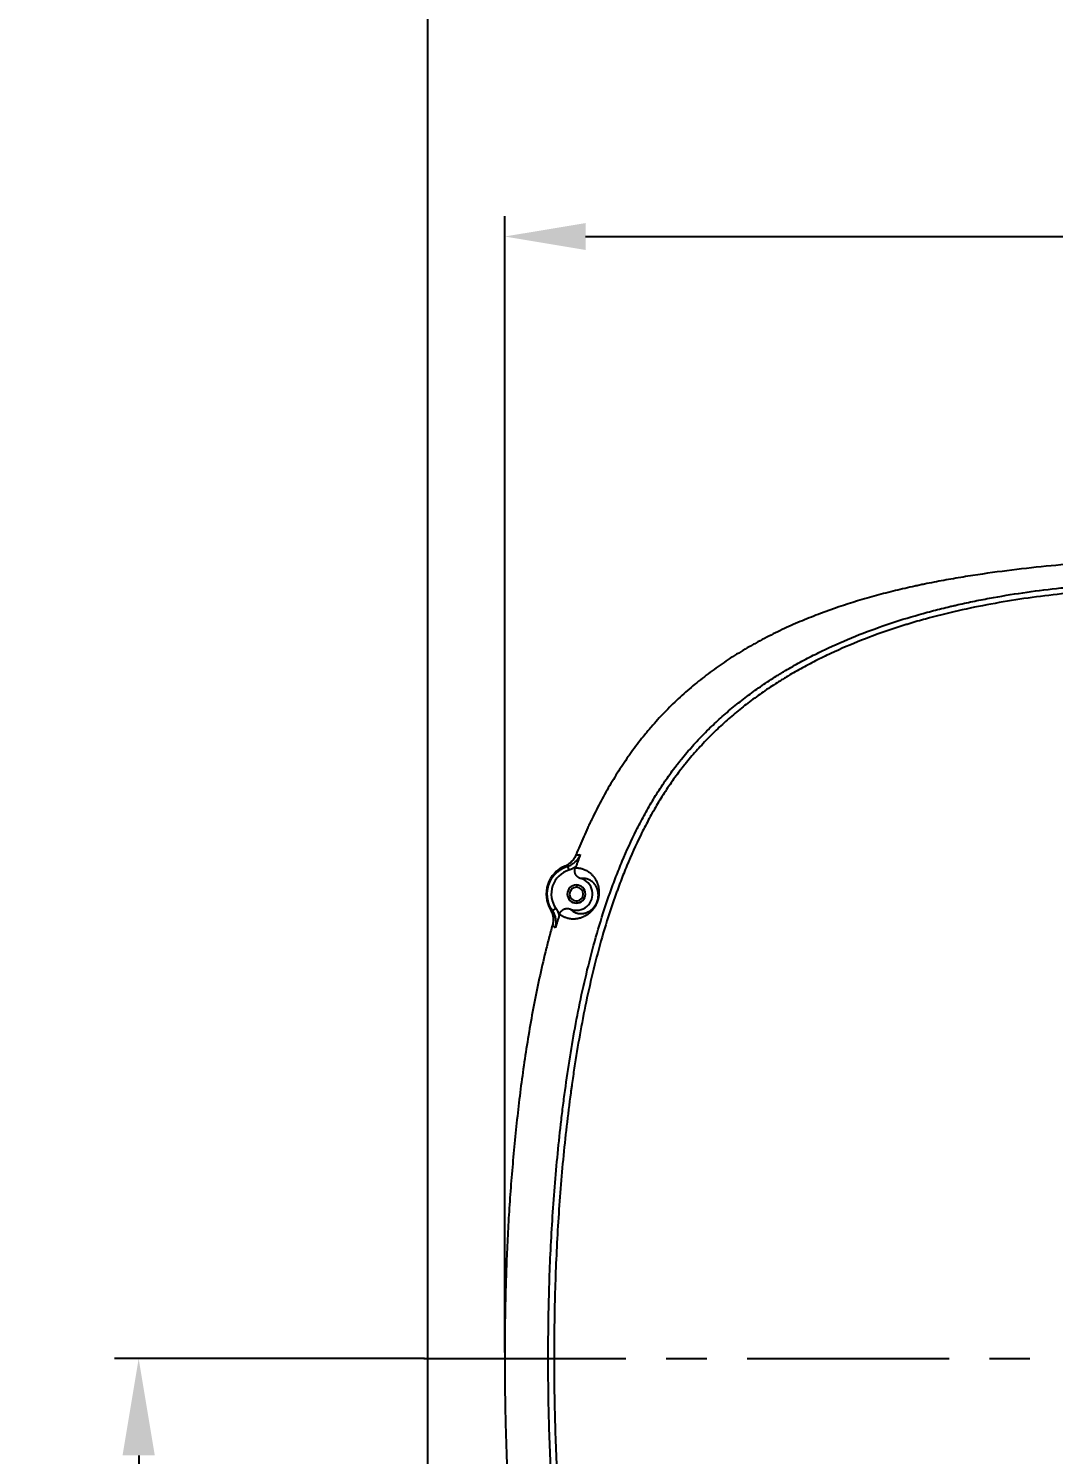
# Model space of a CAD drawing. Extents: x 2759 to 9191, y -64 to 2464.
# Drawn here: x 6457.1 to 6710.8, y 1659.9 to 2013 of the extents above; entities that cross this region are included whole.
import ezdxf

# ---------------------------------------------------------------- set-up
doc = ezdxf.new("R2010")
doc.units = 0
doc.header["$LTSCALE"] = 20
doc.header["$MEASUREMENT"] = 0
doc.linetypes.add('CENTER', pattern=[2, 1.25, -0.25, 0.25, -0.25])
doc.layers.get('0').update_dxf_attribs({"linetype": 'CONTINUOUS'})
doc.layers.get('DEFPOINTS').update_dxf_attribs({"linetype": 'CONTINUOUS'})
doc.layers.add('6', color=6, linetype='CONTINUOUS')
doc.layers.add('CENTER', color=2, linetype='CENTER')
doc.styles.get("Standard").update_dxf_attribs({"font": 'NanumGothic.ttf'})
doc.dimstyles.get("Standard").update_dxf_attribs({"dimtxt": 2.7, "dimasz": 2.5, "dimexe": 1.5, "dimexo": 1.5, "dimgap": 1.5, "dimtad": 1, "dimdec": 0, "dimlfac": 10, "dimzin": 0, "dimdsep": 46, "dimtxsty": 'Standard', "dimcen": 0, "dimclrt": 2, "dimadec": 0, "dimazin": 0, "dimtfac": 1, "dimtdec": 0, "dimtmove": 0, "dimatfit": 3, "dimfxl": 0, "dimtolj": 1, "dimtzin": 0, "dimarcsym": 0})

# ---------------------------------------------------------------- blocks, each defined once
blk = doc.blocks.new('*D25')
at = {"color": 3, "lineweight": -2}
for p, q in [((6555.16, 1683.69), (6478.39, 1683.69)), ((6484.39, 1659.69), (6484.39, 1583.75)), ((6484.39, 1457.69), (6484.39, 1533.62)), ((6542.18, 1433.69), (6478.39, 1433.69))]:
    blk.add_line(p, q, dxfattribs=at)
at = {"color": 3}
for points in [[(6480.39, 1659.69), (6488.39, 1659.69), (6484.39, 1683.69)], [(6480.39, 1457.69), (6488.39, 1457.69), (6484.39, 1433.69)]]:
    blk.add_solid(points, dxfattribs=at)
at = {"layer": 'DEFPOINTS', "color": 0}
for p in [(6556.96, 1683.69), (6484.39, 1433.69), (6543.98, 1433.69)]:
    blk.add_point(p, dxfattribs=at)
at = {"color": 2, "insert": (6484.39, 1558.69), "char_height": 24, "attachment_point": 5}
blk.add_mtext('\\A1;250', dxfattribs=at)
blk = doc.blocks.new('*D28')
at = {"color": 3, "lineweight": -2}
for p, q in [((6574.99, 1685.19), (6574.99, 1966.5)), ((7259.58, 1685.19), (7259.58, 1966.5)), ((6594.99, 1961.5), (7239.58, 1961.5))]:
    blk.add_line(p, q, dxfattribs=at)
at = {"color": 3}
for points in [[(6594.99, 1964.83), (6594.99, 1958.17), (6574.99, 1961.5)], [(7239.58, 1964.83), (7239.58, 1958.17), (7259.58, 1961.5)]]:
    blk.add_solid(points, dxfattribs=at)
at = {"layer": 'DEFPOINTS', "color": 0}
for p in [(7259.58, 1961.5), (6574.99, 1683.69), (7259.58, 1683.69)]:
    blk.add_point(p, dxfattribs=at)
at = {"color": 2, "insert": (6917.29, 1985.11), "char_height": 25, "attachment_point": 5}
blk.add_mtext('\\A1;685', dxfattribs=at)

msp = doc.modelspace()

# ---------------------------------------------------------------- linework, layer by layer
at = {"color": 7, "linetype": 'Continuous'}
for p, q in [((6590.56, 1805.57), (6590.87, 1804.61)), ((6592.74, 1800.94), (6592.74, 1800.39)), ((6586.82, 1794.56), (6587.64, 1795.13)), ((6592.74, 1796.99), (6592.74, 1796.44))]:
    msp.add_line(p, q, dxfattribs=at)
for radius, start, end in [(7.48, 112.3522, 210.5285), (6.22, 107.5692, 214.8421), (2.25, 90, 270), (4, 247.9014, 74.5737), (2.25, 270, 90), (1.7, 90, 270), (1.7, 270, 90)]:
    msp.add_arc((6592.74, 1798.69), radius, start, end, dxfattribs=at)
for points, knots in [([(6719.94, 1880.8), (6716.7, 1880.55), (6713.45, 1880.28), (6706.98, 1879.65), (6703.75, 1879.3), (6697.3, 1878.51), (6694.08, 1878.07), (6689.26, 1877.33), (6687.66, 1877.06), (6684.45, 1876.51), (6682.85, 1876.21), (6680.46, 1875.75), (6679.66, 1875.59), (6678.46, 1875.34), (6678.06, 1875.26), (6677.27, 1875.09), (6675.27, 1874.66), (6673.29, 1874.2), (6670.14, 1873.44), (6668.57, 1873.03), (6665.44, 1872.18), (6663.89, 1871.74), (6659.25, 1870.33), (6656.19, 1869.3), (6651.65, 1867.6), (6650.15, 1867), (6647.17, 1865.76), (6645.68, 1865.11), (6642.74, 1863.74), (6641.28, 1863.03), (6639.11, 1861.91), (6638.39, 1861.53), (6637.31, 1860.94), (6636.96, 1860.74), (6636.42, 1860.44), (6636.24, 1860.34), (6635.88, 1860.14), (6634.29, 1859.23), (6632.72, 1858.28), (6629.98, 1856.53), (6628.64, 1855.62), (6626.01, 1853.74), (6624.72, 1852.77), (6622.19, 1850.77), (6620.96, 1849.74), (6618.54, 1847.6), (6617.36, 1846.5), (6615.64, 1844.8), (6615.07, 1844.22), (6613.95, 1843.05), (6613.4, 1842.46), (6612.3, 1841.25), (6611.76, 1840.64), (6610.97, 1839.71), (6610.7, 1839.4), (6610.18, 1838.77), (6609.92, 1838.45), (6608.62, 1836.86), (6607.62, 1835.56), (6606.41, 1833.9), (6606.17, 1833.57), (6605.7, 1832.9), (6604.99, 1831.89), (6604.31, 1830.87), (6602.96, 1828.82), (6602.09, 1827.44), (6600.42, 1824.63), (6599.62, 1823.2), (6598.08, 1820.32), (6597.33, 1818.86), (6596.44, 1817.02), (6596.26, 1816.65), (6595.91, 1815.91), (6595.39, 1814.79), (6594.88, 1813.67), (6593.89, 1811.42), (6593.26, 1809.91), (6592.65, 1808.38)], [0, 0, 0, 0, 0.0625, 0.0625, 0.125, 0.125, 0.1875, 0.1875, 0.21875, 0.21875, 0.25, 0.25, 0.265625, 0.265625, 0.273437, 0.273437, 0.28125, 0.3125, 0.3125, 0.34375, 0.34375, 0.375, 0.375, 0.4375, 0.4375, 0.46875, 0.46875, 0.5, 0.5, 0.53125, 0.53125, 0.546875, 0.546875, 0.554687, 0.554687, 0.558594, 0.558594, 0.5625, 0.59375, 0.59375, 0.625, 0.625, 0.65625, 0.65625, 0.6875, 0.6875, 0.71875, 0.71875, 0.734375, 0.734375, 0.75, 0.75, 0.765625, 0.765625, 0.773437, 0.773437, 0.78125, 0.78125, 0.8125, 0.8125, 0.820312, 0.820312, 0.828125, 0.84375, 0.84375, 0.875, 0.875, 0.90625, 0.90625, 0.9375, 0.9375, 0.945312, 0.945312, 0.953125, 0.96875, 0.96875, 1, 1, 1, 1]), ([(6719.94, 1492.22), (6717.15, 1492.43), (6714.36, 1492.69), (6708.81, 1493.31), (6706.05, 1493.66), (6700.54, 1494.46), (6697.8, 1494.91), (6692.34, 1495.92), (6689.62, 1496.48), (6684.21, 1497.71), (6681.52, 1498.38), (6676.16, 1499.85), (6673.5, 1500.66), (6669.53, 1501.97), (6668.21, 1502.42), (6665.58, 1503.37), (6664.27, 1503.86), (6662.31, 1504.63), (6661.33, 1505.02), (6660.35, 1505.43), (6659.87, 1505.63), (6659.7, 1505.7), (6659.38, 1505.84), (6657.92, 1506.46), (6656.48, 1507.1), (6653.94, 1508.29), (6651.42, 1509.51), (6647.71, 1511.47), (6645.29, 1512.86), (6642.9, 1514.3), (6641.71, 1515.04), (6639.38, 1516.57), (6638.22, 1517.36), (6635.94, 1518.98), (6634.82, 1519.82), (6633.15, 1521.11), (6632.33, 1521.77), (6631.37, 1522.55), (6630.97, 1522.89), (6630.7, 1523.12), (6630.56, 1523.23), (6629.35, 1524.26), (6628.3, 1525.2), (6626.25, 1527.11), (6625.25, 1528.08), (6623.3, 1530.07), (6622.35, 1531.09), (6620.5, 1533.16), (6619.6, 1534.22), (6617.85, 1536.38), (6617.01, 1537.48), (6615.36, 1539.72), (6614.57, 1540.86), (6613.41, 1542.6), (6613.04, 1543.19), (6612.29, 1544.38), (6611.93, 1544.97), (6611.21, 1546.18), (6610.86, 1546.78), (6610.16, 1548.01), (6609.82, 1548.62), (6609.4, 1549.4), (6609.32, 1549.55), (6609.15, 1549.87), (6609.07, 1550.02), (6608.82, 1550.49), (6608.33, 1551.43), (6607.85, 1552.37), (6606.92, 1554.26), (6606.32, 1555.52), (6605.15, 1558.07), (6604.6, 1559.35), (6602.98, 1563.22), (6601.98, 1565.82), (6600.12, 1571.08), (6599.25, 1573.73), (6597.64, 1579.06), (6596.89, 1581.75), (6595.5, 1587.16), (6594.85, 1589.89), (6594.1, 1593.31), (6593.88, 1594.34), (6593.66, 1595.37), (6593.52, 1596.06), (6593.45, 1596.4), (6593.1, 1598.12), (6592.83, 1599.5), (6592.06, 1603.62), (6591.58, 1606.38), (6590.7, 1611.89), (6590.3, 1614.64), (6589.17, 1622.91), (6588.55, 1628.42), (6587.76, 1636.69), (6587.51, 1639.45), (6587.08, 1644.97), (6586.89, 1647.73), (6586.39, 1656.01), (6585.91, 1667.06), (6585.76, 1678.11), (6585.76, 1689.17), (6585.83, 1694.7), (6586.14, 1705.76), (6586.38, 1711.29), (6586.89, 1719.6), (6587.08, 1722.37), (6587.51, 1727.91), (6587.75, 1730.68), (6588.29, 1736.22), (6588.58, 1738.99), (6589.05, 1743.14), (6589.22, 1744.53), (6589.57, 1747.3), (6589.75, 1748.69), (6590.69, 1755.62), (6591.57, 1761.14), (6593.11, 1769.36), (6593.66, 1772.09), (6594.86, 1777.54), (6595.51, 1780.25), (6596.9, 1785.65), (6597.64, 1788.33), (6599.26, 1793.68), (6600.13, 1796.34), (6601.19, 1799.31), (6601.3, 1799.64), (6601.54, 1800.3), (6601.66, 1800.63), (6602.03, 1801.62), (6602.77, 1803.59), (6603.55, 1805.53), (6605.17, 1809.4), (6606.33, 1811.93), (6607.87, 1815.05), (6608.19, 1815.67), (6608.83, 1816.9), (6609.15, 1817.52), (6610.15, 1819.35), (6610.83, 1820.56), (6611.9, 1822.36), (6612.26, 1822.95), (6613, 1824.13), (6613.38, 1824.72), (6614.54, 1826.47), (6615.34, 1827.62), (6616.58, 1829.32), (6617.01, 1829.88), (6617.54, 1830.58), (6617.65, 1830.72), (6617.87, 1831), (6618.2, 1831.41), (6619.4, 1832.93), (6620.54, 1834.26), (6622.4, 1836.34), (6623.35, 1837.36), (6625.3, 1839.34), (6626.29, 1840.31), (6628.32, 1842.2), (6629.36, 1843.12), (6631.47, 1844.92), (6632.55, 1845.79), (6634.74, 1847.5), (6635.85, 1848.33), (6638.12, 1849.95), (6639.27, 1850.74), (6641.03, 1851.89), (6641.91, 1852.46), (6642.96, 1853.1), (6643.41, 1853.38), (6643.71, 1853.56), (6643.86, 1853.65), (6645.21, 1854.47), (6646.43, 1855.17), (6648.88, 1856.52), (6651.35, 1857.83), (6653.85, 1859.05), (6657.63, 1860.81), (6660.18, 1861.91), (6665.35, 1863.94), (6667.96, 1864.89), (6673.23, 1866.64), (6675.89, 1867.44), (6679.93, 1868.56), (6681.28, 1868.92), (6683.31, 1869.43), (6683.99, 1869.6), (6685.01, 1869.84), (6685.35, 1869.92), (6686.04, 1870.08), (6687.74, 1870.48), (6689.45, 1870.85), (6691.51, 1871.27), (6692.2, 1871.41), (6693.58, 1871.68), (6694.26, 1871.81), (6697.71, 1872.45), (6700.47, 1872.9), (6706.01, 1873.71), (6708.79, 1874.07), (6712.96, 1874.53), (6714.35, 1874.67), (6717.15, 1874.93), (6718.54, 1875.05), (6719.94, 1875.16)], [0, 0, 0, 0, 0.015625, 0.015625, 0.03125, 0.03125, 0.046875, 0.046875, 0.0625, 0.0625, 0.078125, 0.078125, 0.09375, 0.09375, 0.101562, 0.101562, 0.109375, 0.109375, 0.113281, 0.115234, 0.115234, 0.116211, 0.116211, 0.117187, 0.125, 0.125, 0.132812, 0.140625, 0.148437, 0.148437, 0.15625, 0.15625, 0.164062, 0.164062, 0.171875, 0.171875, 0.175781, 0.177734, 0.178711, 0.178711, 0.179687, 0.179687, 0.1875, 0.1875, 0.195312, 0.195312, 0.203125, 0.203125, 0.210937, 0.210937, 0.21875, 0.21875, 0.226562, 0.226562, 0.230469, 0.230469, 0.234375, 0.234375, 0.238281, 0.238281, 0.242187, 0.242187, 0.243164, 0.243164, 0.244141, 0.244141, 0.246094, 0.25, 0.25, 0.257812, 0.257812, 0.265625, 0.265625, 0.28125, 0.28125, 0.296875, 0.296875, 0.3125, 0.3125, 0.328125, 0.328125, 0.332031, 0.333984, 0.333984, 0.335937, 0.335937, 0.34375, 0.34375, 0.359375, 0.359375, 0.375, 0.375, 0.40625, 0.40625, 0.421875, 0.421875, 0.4375, 0.4375, 0.46875, 0.5, 0.5, 0.53125, 0.53125, 0.5625, 0.5625, 0.578125, 0.578125, 0.59375, 0.59375, 0.609375, 0.609375, 0.617187, 0.617187, 0.625, 0.625, 0.65625, 0.65625, 0.671875, 0.671875, 0.6875, 0.6875, 0.703125, 0.703125, 0.71875, 0.71875, 0.720703, 0.720703, 0.722656, 0.722656, 0.726562, 0.734375, 0.734375, 0.75, 0.75, 0.753906, 0.753906, 0.757812, 0.757812, 0.765625, 0.765625, 0.769531, 0.769531, 0.773437, 0.773437, 0.78125, 0.78125, 0.785156, 0.785156, 0.786133, 0.786133, 0.787109, 0.789062, 0.796875, 0.796875, 0.804687, 0.804687, 0.8125, 0.8125, 0.820312, 0.820312, 0.828125, 0.828125, 0.835937, 0.835937, 0.84375, 0.84375, 0.847656, 0.849609, 0.850586, 0.850586, 0.851562, 0.851562, 0.859375, 0.859375, 0.867187, 0.875, 0.875, 0.890625, 0.890625, 0.90625, 0.90625, 0.921875, 0.921875, 0.929687, 0.929687, 0.933594, 0.933594, 0.935547, 0.935547, 0.9375, 0.945312, 0.945312, 0.949219, 0.949219, 0.953125, 0.953125, 0.96875, 0.96875, 0.984375, 0.984375, 0.992187, 0.992187, 1, 1, 1, 1]), ([(6720.05, 1873.66), (6717.28, 1873.45), (6714.52, 1873.19), (6709, 1872.58), (6706.26, 1872.23), (6700.78, 1871.44), (6698.05, 1870.99), (6692.61, 1869.98), (6689.9, 1869.43), (6684.5, 1868.2), (6681.81, 1867.53), (6677.79, 1866.42), (6676.45, 1866.03), (6674.79, 1865.53), (6674.45, 1865.42), (6673.79, 1865.22), (6672.79, 1864.91), (6671.8, 1864.59), (6668.5, 1863.49), (6665.89, 1862.55), (6660.74, 1860.52), (6658.19, 1859.43), (6654.43, 1857.67), (6651.94, 1856.46), (6649.49, 1855.16), (6647.06, 1853.81), (6645.85, 1853.12), (6644.51, 1852.31), (6644.36, 1852.21), (6644.06, 1852.03), (6643.61, 1851.76), (6642.58, 1851.12), (6641.7, 1850.55), (6639.96, 1849.41), (6638.82, 1848.63), (6636.58, 1847.02), (6635.47, 1846.19), (6633.3, 1844.5), (6632.24, 1843.63), (6630.15, 1841.84), (6629.12, 1840.93), (6627.11, 1839.05), (6626.13, 1838.08), (6624.21, 1836.11), (6623.27, 1835.1), (6621.43, 1833.02), (6620.53, 1831.96), (6619.44, 1830.6), (6619.22, 1830.33), (6618.9, 1829.92), (6618.79, 1829.78), (6618.58, 1829.5), (6618.04, 1828.81), (6617.52, 1828.11), (6616.29, 1826.42), (6615.51, 1825.27), (6613.99, 1822.95), (6613.26, 1821.78), (6611.86, 1819.4), (6611.19, 1818.2), (6609.89, 1815.77), (6609.26, 1814.54), (6607.43, 1810.83), (6606.3, 1808.31), (6604.7, 1804.47), (6603.94, 1802.54), (6603.21, 1800.58), (6602.91, 1799.77), (6602.85, 1799.6), (6602.73, 1799.27), (6602.55, 1798.78), (6602.38, 1798.29), (6601.34, 1795.34), (6600.49, 1792.7), (6598.9, 1787.4), (6598.16, 1784.73), (6596.8, 1779.38), (6596.16, 1776.69), (6594.99, 1771.29), (6594.44, 1768.58), (6593.43, 1763.14), (6592.73, 1759.05), (6592, 1754.26), (6591.65, 1751.85), (6591.51, 1750.82), (6591.41, 1750.14), (6591.37, 1749.79), (6590.95, 1746.7), (6590.27, 1741.2), (6589.7, 1735.71), (6589.17, 1730.22), (6588.94, 1727.47), (6588.51, 1721.98), (6588.32, 1719.23), (6587.82, 1711), (6587.59, 1705.51), (6587.28, 1694.54), (6587.21, 1689.06), (6587.21, 1678.1), (6587.29, 1672.62), (6587.6, 1661.66), (6587.83, 1656.19), (6588.33, 1647.98), (6588.52, 1645.24), (6588.95, 1639.77), (6589.19, 1637.03), (6589.97, 1628.83), (6590.59, 1623.36), (6591.69, 1615.17), (6592.09, 1612.44), (6592.96, 1606.97), (6593.43, 1604.25), (6594.19, 1600.15), (6594.46, 1598.79), (6594.8, 1597.08), (6594.87, 1596.74), (6595.01, 1596.06), (6595.22, 1595.04), (6596.02, 1591.3), (6596.82, 1587.92), (6598.19, 1582.55), (6598.93, 1579.88), (6600.51, 1574.59), (6601.37, 1571.96), (6603.2, 1566.75), (6604.18, 1564.16), (6605.78, 1560.33), (6606.88, 1557.78), (6608.06, 1555.27), (6608.99, 1553.39), (6609.46, 1552.46), (6610.02, 1551.37), (6610.27, 1550.91), (6610.43, 1550.6), (6610.51, 1550.44), (6611.26, 1549.06), (6611.94, 1547.84), (6613, 1546.04), (6613.36, 1545.45), (6614.1, 1544.27), (6614.47, 1543.69), (6615.61, 1541.95), (6616.39, 1540.82), (6618.01, 1538.59), (6618.85, 1537.5), (6620.58, 1535.36), (6621.47, 1534.31), (6623.3, 1532.25), (6624.24, 1531.24), (6626.17, 1529.26), (6627.16, 1528.29), (6629.19, 1526.39), (6630.23, 1525.47), (6631.43, 1524.44), (6631.56, 1524.33), (6631.83, 1524.11), (6631.96, 1523.99), (6632.37, 1523.66), (6633.18, 1522.99), (6633.99, 1522.34), (6635.64, 1521.05), (6636.76, 1520.22), (6639.02, 1518.61), (6640.17, 1517.83), (6642.48, 1516.31), (6643.66, 1515.58), (6646.03, 1514.16), (6648.43, 1512.78), (6652.1, 1510.83), (6654.6, 1509.62), (6657.13, 1508.45), (6658.4, 1507.88), (6659.84, 1507.26), (6660, 1507.19), (6660.32, 1507.06), (6660.49, 1506.99), (6660.97, 1506.79), (6661.94, 1506.39), (6662.91, 1506), (6664.85, 1505.24), (6666.15, 1504.75), (6668.76, 1503.81), (6670.07, 1503.36), (6674.01, 1502.06), (6676.65, 1501.27), (6681.96, 1499.81), (6684.63, 1499.14), (6689.99, 1497.93), (6692.69, 1497.38), (6698.1, 1496.38), (6700.82, 1495.93), (6706.28, 1495.14), (6709.02, 1494.79), (6714.52, 1494.18), (6717.28, 1493.93), (6720.05, 1493.71)], [0, 0, 0, 0, 0.015625, 0.015625, 0.03125, 0.03125, 0.046875, 0.046875, 0.0625, 0.0625, 0.078125, 0.078125, 0.085938, 0.085938, 0.087891, 0.087891, 0.089844, 0.09375, 0.09375, 0.109375, 0.109375, 0.125, 0.125, 0.132812, 0.140625, 0.140625, 0.148437, 0.148437, 0.149414, 0.149414, 0.150391, 0.152344, 0.15625, 0.15625, 0.164062, 0.164062, 0.171875, 0.171875, 0.179687, 0.179687, 0.1875, 0.1875, 0.195312, 0.195312, 0.203125, 0.203125, 0.210938, 0.210938, 0.212891, 0.212891, 0.213867, 0.213867, 0.214844, 0.21875, 0.21875, 0.226563, 0.226563, 0.234375, 0.234375, 0.242188, 0.242188, 0.25, 0.25, 0.265625, 0.265625, 0.273438, 0.277344, 0.277344, 0.27832, 0.27832, 0.279297, 0.28125, 0.28125, 0.296875, 0.296875, 0.3125, 0.3125, 0.328125, 0.328125, 0.34375, 0.34375, 0.359375, 0.367188, 0.371094, 0.373047, 0.373047, 0.375, 0.375, 0.390625, 0.40625, 0.40625, 0.421875, 0.421875, 0.4375, 0.4375, 0.46875, 0.46875, 0.5, 0.5, 0.53125, 0.53125, 0.5625, 0.5625, 0.578125, 0.578125, 0.59375, 0.59375, 0.625, 0.625, 0.640625, 0.640625, 0.65625, 0.65625, 0.664063, 0.664063, 0.666016, 0.666016, 0.667969, 0.671875, 0.6875, 0.6875, 0.703125, 0.703125, 0.71875, 0.71875, 0.734375, 0.734375, 0.742188, 0.75, 0.75, 0.753906, 0.755859, 0.756836, 0.756836, 0.757813, 0.757813, 0.765625, 0.765625, 0.769531, 0.769531, 0.773438, 0.773438, 0.78125, 0.78125, 0.789063, 0.789063, 0.796875, 0.796875, 0.804688, 0.804688, 0.8125, 0.8125, 0.820313, 0.820313, 0.821289, 0.821289, 0.822266, 0.822266, 0.824219, 0.828125, 0.828125, 0.835938, 0.835938, 0.84375, 0.84375, 0.851563, 0.851563, 0.859375, 0.867188, 0.875, 0.875, 0.882813, 0.882813, 0.883789, 0.883789, 0.884766, 0.884766, 0.886719, 0.890625, 0.890625, 0.898438, 0.898438, 0.90625, 0.90625, 0.921875, 0.921875, 0.9375, 0.9375, 0.953125, 0.953125, 0.96875, 0.96875, 0.984375, 0.984375, 1, 1, 1, 1]), ([(6592.65, 1808.38), (6592.59, 1808.23), (6592.52, 1808.07), (6592.36, 1807.78), (6592.2, 1807.49), (6592, 1807.22), (6591.87, 1807.06), (6591.84, 1807.03), (6591.78, 1806.96), (6591.76, 1806.93), (6591.67, 1806.84), (6591.61, 1806.78), (6591.44, 1806.6), (6591.19, 1806.37), (6590.92, 1806.17), (6590.72, 1806.03), (6590.65, 1805.99), (6590.5, 1805.9), (6590.43, 1805.86), (6590.21, 1805.74), (6590.05, 1805.67), (6589.9, 1805.61)], [0, 0, 0, 0, 0.125, 0.125, 0.25, 0.375, 0.375, 0.40625, 0.40625, 0.4375, 0.4375, 0.5, 0.5, 0.625, 0.75, 0.75, 0.8125, 0.8125, 0.875, 0.875, 1, 1, 1, 1]), ([(6590.56, 1805.57), (6590.74, 1805.62), (6590.91, 1805.69), (6591.24, 1805.83), (6591.41, 1805.92), (6591.72, 1806.1), (6591.88, 1806.2), (6592.06, 1806.34), (6592.1, 1806.36), (6592.17, 1806.42), (6592.28, 1806.51), (6592.38, 1806.6), (6592.58, 1806.78), (6592.71, 1806.91), (6592.95, 1807.19), (6593.06, 1807.33), (6593.19, 1807.52), (6593.22, 1807.56), (6593.27, 1807.63), (6593.34, 1807.75), (6593.41, 1807.87), (6593.55, 1808.11), (6593.62, 1808.28), (6593.69, 1808.45)], [0, 0, 0, 0, 0.125, 0.125, 0.25, 0.25, 0.375, 0.375, 0.40625, 0.40625, 0.4375, 0.5, 0.5, 0.625, 0.625, 0.75, 0.75, 0.78125, 0.78125, 0.8125, 0.875, 0.875, 1, 1, 1, 1]), ([(6593.69, 1808.45), (6593.69, 1808.44), (6593.68, 1808.42), (6593.67, 1808.39), (6593.65, 1808.35), (6593.62, 1808.24), (6593.58, 1808.15), (6593.52, 1807.97), (6593.47, 1807.85), (6593.34, 1807.49), (6593.25, 1807.25), (6593.13, 1806.94), (6593.11, 1806.88), (6593.06, 1806.75), (6593.04, 1806.69), (6592.97, 1806.5), (6592.92, 1806.38), (6592.83, 1806.12), (6592.78, 1806), (6592.68, 1805.74), (6592.63, 1805.61), (6592.58, 1805.48)], [0, 0, 0, 0, 0.015625, 0.015625, 0.03125, 0.0625, 0.125, 0.125, 0.25, 0.25, 0.5, 0.5, 0.5625, 0.5625, 0.625, 0.625, 0.75, 0.75, 0.875, 0.875, 1, 1, 1, 1]), ([(6592.65, 1808.38), (6592.74, 1808.4), (6592.84, 1808.4), (6593.01, 1808.42), (6593.1, 1808.43), (6593.36, 1808.44), (6593.53, 1808.45), (6593.69, 1808.45)], [0, 0, 0, 0, 0.25, 0.25, 0.5, 0.5, 1, 1, 1, 1]), ([(6586.82, 1794.56), (6586.66, 1794.8), (6586.51, 1795.04), (6586.25, 1795.53), (6586.13, 1795.79), (6585.97, 1796.18), (6585.93, 1796.31), (6585.86, 1796.51), (6585.84, 1796.58), (6585.8, 1796.71), (6585.78, 1796.78), (6585.69, 1797.12), (6585.64, 1797.4), (6585.56, 1797.96), (6585.53, 1798.23), (6585.52, 1798.66), (6585.52, 1798.8), (6585.53, 1799.01), (6585.54, 1799.08), (6585.54, 1799.22), (6585.55, 1799.29), (6585.58, 1799.64), (6585.63, 1799.92), (6585.74, 1800.47), (6585.82, 1800.74), (6585.95, 1801.14), (6586, 1801.27), (6586.08, 1801.47), (6586.11, 1801.53), (6586.17, 1801.66), (6586.2, 1801.73), (6586.35, 1802.05), (6586.62, 1802.54), (6586.94, 1802.99), (6587.21, 1803.32), (6587.3, 1803.43), (6587.42, 1803.56), (6587.44, 1803.59), (6587.49, 1803.64), (6587.57, 1803.72), (6587.64, 1803.79), (6587.89, 1804.04), (6588.31, 1804.41), (6588.78, 1804.72), (6589.08, 1804.91), (6589.14, 1804.94), (6589.26, 1805.01), (6589.33, 1805.04), (6589.51, 1805.14), (6589.64, 1805.2), (6590.03, 1805.38), (6590.29, 1805.48), (6590.56, 1805.57)], [0, 0, 0, 0, 0.0625, 0.0625, 0.125, 0.125, 0.15625, 0.15625, 0.171875, 0.171875, 0.1875, 0.1875, 0.25, 0.25, 0.3125, 0.3125, 0.34375, 0.34375, 0.359375, 0.359375, 0.375, 0.375, 0.4375, 0.4375, 0.5, 0.5, 0.53125, 0.53125, 0.546875, 0.546875, 0.5625, 0.5625, 0.625, 0.6875, 0.6875, 0.71875, 0.71875, 0.726563, 0.726563, 0.734375, 0.75, 0.75, 0.8125, 0.875, 0.875, 0.890625, 0.890625, 0.90625, 0.90625, 0.9375, 0.9375, 1, 1, 1, 1]), ([(6592.47, 1805.18), (6592.58, 1805.18), (6592.7, 1805.18), (6592.94, 1805.17), (6593.06, 1805.16), (6593.29, 1805.14), (6593.41, 1805.12), (6593.65, 1805.08), (6593.78, 1805.06), (6594.02, 1805), (6594.15, 1804.97), (6594.4, 1804.89), (6594.53, 1804.84), (6594.79, 1804.74), (6594.92, 1804.68), (6595.18, 1804.55), (6595.32, 1804.48), (6595.52, 1804.35), (6595.59, 1804.31), (6595.73, 1804.21), (6595.8, 1804.17), (6596.01, 1804.01), (6596.15, 1803.9), (6596.37, 1803.7), (6596.44, 1803.63), (6596.59, 1803.49), (6596.66, 1803.41), (6596.8, 1803.25), (6596.88, 1803.17), (6597.02, 1802.98), (6597.1, 1802.89), (6597.24, 1802.68), (6597.31, 1802.57), (6597.46, 1802.34), (6597.53, 1802.21), (6597.67, 1801.94), (6597.74, 1801.79), (6597.84, 1801.55), (6597.87, 1801.47), (6597.94, 1801.3), (6597.97, 1801.21), (6598.03, 1801.02), (6598.06, 1800.92), (6598.11, 1800.71), (6598.14, 1800.6), (6598.18, 1800.42), (6598.19, 1800.36), (6598.21, 1800.24), (6598.22, 1800.17), (6598.25, 1800.04), (6598.26, 1799.97), (6598.27, 1799.83), (6598.28, 1799.75), (6598.29, 1799.64), (6598.29, 1799.6), (6598.3, 1799.52), (6598.3, 1799.48), (6598.31, 1799.35), (6598.31, 1799.26), (6598.31, 1799.07), (6598.31, 1798.98), (6598.31, 1798.82), (6598.3, 1798.76), (6598.3, 1798.65), (6598.29, 1798.59), (6598.28, 1798.47), (6598.28, 1798.41), (6598.26, 1798.27), (6598.25, 1798.2), (6598.23, 1798.06), (6598.22, 1797.98), (6598.2, 1797.88), (6598.2, 1797.86), (6598.19, 1797.82), (6598.19, 1797.8), (6598.17, 1797.73), (6598.17, 1797.69), (6598.15, 1797.6), (6598.13, 1797.55), (6598.11, 1797.46), (6598.1, 1797.41), (6598.08, 1797.35), (6598.08, 1797.33), (6598.07, 1797.31), (6598.06, 1797.27), (6598.05, 1797.23), (6598.03, 1797.15), (6598.01, 1797.1), (6597.99, 1797.02), (6597.98, 1796.99), (6597.96, 1796.93), (6597.93, 1796.85), (6597.9, 1796.77), (6597.87, 1796.69), (6597.86, 1796.66), (6597.84, 1796.62), (6597.83, 1796.59), (6597.83, 1796.58), (6597.8, 1796.51), (6597.78, 1796.47), (6597.74, 1796.37), (6597.72, 1796.33), (6597.69, 1796.26), (6597.68, 1796.24), (6597.66, 1796.19), (6597.65, 1796.17), (6597.62, 1796.11), (6597.6, 1796.07), (6597.56, 1795.99), (6597.54, 1795.96), (6597.48, 1795.85), (6597.45, 1795.78), (6597.39, 1795.69), (6597.37, 1795.66), (6597.34, 1795.6), (6597.32, 1795.57), (6597.27, 1795.48), (6597.23, 1795.43), (6597.17, 1795.33), (6597.13, 1795.28), (6597.07, 1795.19), (6597.04, 1795.15), (6596.98, 1795.06), (6596.95, 1795.02), (6596.86, 1794.9), (6596.8, 1794.83), (6596.71, 1794.73), (6596.68, 1794.69), (6596.63, 1794.63), (6596.6, 1794.6), (6596.52, 1794.51), (6596.46, 1794.45), (6596.36, 1794.35), (6596.31, 1794.29), (6596.16, 1794.15), (6596.06, 1794.06), (6595.87, 1793.9), (6595.78, 1793.83), (6595.61, 1793.7), (6595.52, 1793.63), (6595.35, 1793.52), (6595.27, 1793.46), (6595.11, 1793.37), (6595.03, 1793.32), (6594.88, 1793.23), (6594.8, 1793.19), (6594.66, 1793.12), (6594.59, 1793.08), (6594.44, 1793.02), (6594.37, 1792.99), (6594.17, 1792.9), (6594.04, 1792.85), (6593.79, 1792.77), (6593.66, 1792.73), (6593.43, 1792.66), (6593.31, 1792.64), (6593.09, 1792.59), (6592.98, 1792.57), (6592.77, 1792.54), (6592.67, 1792.53), (6592.47, 1792.51), (6592.38, 1792.5), (6592.1, 1792.49), (6591.92, 1792.49), (6591.58, 1792.51), (6591.42, 1792.52), (6591.11, 1792.56), (6590.97, 1792.59), (6590.69, 1792.65), (6590.55, 1792.69), (6590.3, 1792.76), (6590.18, 1792.81), (6589.94, 1792.9), (6589.83, 1792.94), (6589.61, 1793.05), (6589.51, 1793.1), (6589.3, 1793.21), (6589.11, 1793.32), (6588.83, 1793.51), (6588.66, 1793.64), (6588.57, 1793.71)], [0, 0, 0, 0, 0.03125, 0.03125, 0.0625, 0.0625, 0.09375, 0.09375, 0.125, 0.125, 0.15625, 0.15625, 0.1875, 0.1875, 0.21875, 0.21875, 0.25, 0.25, 0.265625, 0.265625, 0.28125, 0.28125, 0.3125, 0.3125, 0.328125, 0.328125, 0.34375, 0.34375, 0.359375, 0.359375, 0.375, 0.375, 0.390625, 0.390625, 0.40625, 0.40625, 0.421875, 0.421875, 0.429688, 0.429688, 0.4375, 0.4375, 0.445313, 0.445313, 0.453125, 0.453125, 0.457031, 0.457031, 0.460938, 0.460938, 0.464844, 0.464844, 0.46875, 0.46875, 0.470703, 0.470703, 0.472656, 0.472656, 0.476563, 0.476563, 0.480469, 0.480469, 0.482422, 0.482422, 0.484375, 0.484375, 0.486328, 0.486328, 0.488281, 0.488281, 0.490234, 0.490234, 0.490723, 0.490723, 0.491211, 0.491211, 0.492188, 0.492188, 0.493164, 0.493164, 0.494141, 0.494141, 0.494385, 0.494385, 0.494629, 0.495117, 0.495117, 0.496094, 0.496094, 0.496582, 0.496582, 0.49707, 0.498047, 0.498047, 0.498535, 0.498779, 0.498779, 0.499023, 0.499023, 0.5, 0.5, 0.500977, 0.500977, 0.501465, 0.501465, 0.501953, 0.501953, 0.50293, 0.50293, 0.503906, 0.503906, 0.505859, 0.505859, 0.506836, 0.506836, 0.507813, 0.507813, 0.509766, 0.509766, 0.511719, 0.511719, 0.513672, 0.513672, 0.515625, 0.515625, 0.519531, 0.519531, 0.521484, 0.521484, 0.523438, 0.523438, 0.527344, 0.527344, 0.53125, 0.53125, 0.539063, 0.539063, 0.546875, 0.546875, 0.554688, 0.554688, 0.5625, 0.5625, 0.570313, 0.570313, 0.578125, 0.578125, 0.585938, 0.585938, 0.59375, 0.59375, 0.609375, 0.609375, 0.625, 0.625, 0.640625, 0.640625, 0.65625, 0.65625, 0.671875, 0.671875, 0.6875, 0.6875, 0.71875, 0.71875, 0.75, 0.75, 0.78125, 0.78125, 0.8125, 0.8125, 0.84375, 0.84375, 0.875, 0.875, 0.90625, 0.90625, 0.9375, 0.96875, 1, 1, 1, 1]), ([(6590.56, 1805.57), (6590.46, 1805.58), (6590.35, 1805.59), (6590.19, 1805.6), (6590.13, 1805.6), (6590.02, 1805.61), (6589.96, 1805.61), (6589.9, 1805.61)], [0, 0, 0, 0, 0.5, 0.5, 0.75, 0.75, 1, 1, 1, 1]), ([(6593.81, 1802.54), (6593.74, 1802.56), (6593.61, 1802.6), (6593.42, 1802.69), (6593.3, 1802.76), (6593.21, 1802.82), (6593.18, 1802.84), (6593.13, 1802.88), (6593.1, 1802.9), (6593.02, 1802.97), (6592.92, 1803.06), (6592.82, 1803.16), (6592.76, 1803.24), (6592.74, 1803.27), (6592.7, 1803.33), (6592.68, 1803.36), (6592.62, 1803.44), (6592.55, 1803.56), (6592.49, 1803.69), (6592.46, 1803.79), (6592.44, 1803.82), (6592.42, 1803.89), (6592.41, 1803.92), (6592.39, 1804.02), (6592.36, 1804.16), (6592.34, 1804.29), (6592.34, 1804.43), (6592.34, 1804.5), (6592.34, 1804.64), (6592.36, 1804.78), (6592.4, 1804.98), (6592.44, 1805.12), (6592.47, 1805.18)], [0, 0, 0, 0, 0.0625, 0.125, 0.1875, 0.1875, 0.21875, 0.21875, 0.25, 0.25, 0.3125, 0.375, 0.375, 0.40625, 0.40625, 0.4375, 0.4375, 0.5, 0.5625, 0.5625, 0.59375, 0.59375, 0.625, 0.625, 0.6875, 0.75, 0.75, 0.8125, 0.8125, 0.875, 0.9375, 1, 1, 1, 1]), ([(6591.24, 1794.98), (6591.34, 1794.87), (6591.46, 1794.77), (6591.64, 1794.62), (6591.7, 1794.57), (6591.83, 1794.47), (6591.9, 1794.43), (6592.05, 1794.34), (6592.12, 1794.3), (6592.28, 1794.21), (6592.36, 1794.18), (6592.54, 1794.1), (6592.63, 1794.07), (6592.82, 1794.01), (6592.92, 1793.98), (6593.14, 1793.93), (6593.25, 1793.91), (6593.49, 1793.88), (6593.61, 1793.87), (6593.88, 1793.86), (6594.02, 1793.86), (6594.25, 1793.88), (6594.32, 1793.89), (6594.48, 1793.91), (6594.57, 1793.93), (6594.74, 1793.96), (6594.83, 1793.98), (6595.01, 1794.03), (6595.1, 1794.06), (6595.25, 1794.12), (6595.3, 1794.14), (6595.38, 1794.17), (6595.41, 1794.18), (6595.46, 1794.2), (6595.49, 1794.21), (6595.57, 1794.25), (6595.62, 1794.28), (6595.73, 1794.33), (6595.79, 1794.36), (6595.91, 1794.43), (6595.97, 1794.46), (6596.09, 1794.54), (6596.15, 1794.58), (6596.28, 1794.68), (6596.35, 1794.72), (6596.49, 1794.83), (6596.56, 1794.89), (6596.67, 1794.99), (6596.71, 1795.03), (6596.79, 1795.1), (6596.83, 1795.14), (6596.91, 1795.23), (6596.95, 1795.27), (6597.01, 1795.34), (6597.04, 1795.37), (6597.08, 1795.42), (6597.1, 1795.45), (6597.17, 1795.53), (6597.22, 1795.59), (6597.29, 1795.69), (6597.32, 1795.73), (6597.37, 1795.8), (6597.39, 1795.84), (6597.45, 1795.92), (6597.47, 1795.97), (6597.52, 1796.04), (6597.53, 1796.06), (6597.56, 1796.12), (6597.58, 1796.14), (6597.61, 1796.2), (6597.63, 1796.23), (6597.66, 1796.29), (6597.67, 1796.32), (6597.7, 1796.37), (6597.7, 1796.38), (6597.71, 1796.4), (6597.71, 1796.4), (6597.73, 1796.43), (6597.74, 1796.45), (6597.76, 1796.51), (6597.78, 1796.55), (6597.81, 1796.62), (6597.82, 1796.64), (6597.84, 1796.68), (6597.84, 1796.69), (6597.85, 1796.72), (6597.86, 1796.75), (6597.88, 1796.79), (6597.89, 1796.83), (6597.9, 1796.84), (6597.91, 1796.87), (6597.91, 1796.88), (6597.92, 1796.91), (6597.93, 1796.93), (6597.94, 1796.95), (6597.94, 1796.97), (6597.95, 1797.01), (6597.97, 1797.06), (6597.98, 1797.11), (6598, 1797.15), (6598, 1797.16), (6598.01, 1797.19), (6598.01, 1797.2), (6598.02, 1797.22), (6598.02, 1797.23), (6598.03, 1797.26), (6598.03, 1797.29), (6598.04, 1797.32), (6598.06, 1797.39), (6598.07, 1797.43), (6598.08, 1797.5), (6598.09, 1797.54), (6598.1, 1797.59), (6598.1, 1797.61), (6598.11, 1797.64), (6598.11, 1797.66), (6598.12, 1797.71), (6598.12, 1797.74), (6598.13, 1797.8), (6598.14, 1797.83), (6598.15, 1797.91), (6598.15, 1797.96), (6598.16, 1798.04), (6598.16, 1798.06), (6598.16, 1798.11), (6598.16, 1798.13), (6598.17, 1798.2), (6598.17, 1798.24), (6598.17, 1798.37), (6598.17, 1798.44), (6598.17, 1798.59), (6598.17, 1798.65), (6598.16, 1798.78), (6598.16, 1798.84), (6598.14, 1798.95), (6598.14, 1799.01), (6598.12, 1799.12), (6598.11, 1799.17), (6598.1, 1799.26), (6598.09, 1799.31), (6598.07, 1799.4), (6598.06, 1799.44), (6598.04, 1799.53), (6598.03, 1799.57), (6597.99, 1799.69), (6597.97, 1799.77), (6597.92, 1799.91), (6597.9, 1799.98), (6597.85, 1800.11), (6597.82, 1800.17), (6597.77, 1800.28), (6597.75, 1800.34), (6597.67, 1800.5), (6597.61, 1800.6), (6597.53, 1800.74), (6597.5, 1800.78), (6597.45, 1800.87), (6597.42, 1800.91), (6597.33, 1801.03), (6597.28, 1801.1), (6597.17, 1801.24), (6597.11, 1801.3), (6597, 1801.42), (6596.94, 1801.48), (6596.78, 1801.64), (6596.67, 1801.73), (6596.45, 1801.89), (6596.35, 1801.97), (6596.14, 1802.1), (6596.03, 1802.15), (6595.83, 1802.25), (6595.73, 1802.3), (6595.54, 1802.37), (6595.44, 1802.4), (6595.25, 1802.46), (6595.16, 1802.48), (6594.98, 1802.52), (6594.89, 1802.53), (6594.72, 1802.56), (6594.63, 1802.56), (6594.46, 1802.57), (6594.38, 1802.58), (6594.21, 1802.58), (6594.13, 1802.57), (6593.97, 1802.56), (6593.89, 1802.55), (6593.81, 1802.54)], [0, 0, 0, 0, 0.0625, 0.0625, 0.09375, 0.09375, 0.125, 0.125, 0.15625, 0.15625, 0.1875, 0.1875, 0.21875, 0.21875, 0.25, 0.25, 0.28125, 0.28125, 0.3125, 0.3125, 0.34375, 0.34375, 0.359375, 0.359375, 0.375, 0.375, 0.390625, 0.390625, 0.40625, 0.40625, 0.414062, 0.414062, 0.417969, 0.417969, 0.421875, 0.421875, 0.429687, 0.429687, 0.4375, 0.4375, 0.445312, 0.445312, 0.453125, 0.453125, 0.460937, 0.460937, 0.46875, 0.46875, 0.472656, 0.472656, 0.476562, 0.476562, 0.480469, 0.480469, 0.482422, 0.482422, 0.484375, 0.484375, 0.488281, 0.488281, 0.490234, 0.490234, 0.492187, 0.492187, 0.494141, 0.494141, 0.495117, 0.495117, 0.496094, 0.496094, 0.49707, 0.49707, 0.498047, 0.498047, 0.498291, 0.498291, 0.498535, 0.498535, 0.499023, 0.499023, 0.5, 0.5, 0.500488, 0.500488, 0.500732, 0.500732, 0.500977, 0.501465, 0.501465, 0.501709, 0.501709, 0.501953, 0.501953, 0.502197, 0.502197, 0.502441, 0.502441, 0.50293, 0.503418, 0.503418, 0.503662, 0.503662, 0.503906, 0.503906, 0.50415, 0.50415, 0.504395, 0.504883, 0.504883, 0.505859, 0.505859, 0.506836, 0.506836, 0.507324, 0.507324, 0.507812, 0.507812, 0.508789, 0.508789, 0.509766, 0.509766, 0.511719, 0.511719, 0.512695, 0.512695, 0.513672, 0.513672, 0.515625, 0.515625, 0.519531, 0.519531, 0.523437, 0.523437, 0.527344, 0.527344, 0.53125, 0.53125, 0.535156, 0.535156, 0.539062, 0.539062, 0.542969, 0.542969, 0.546875, 0.546875, 0.554687, 0.554687, 0.5625, 0.5625, 0.570312, 0.570312, 0.578125, 0.578125, 0.59375, 0.59375, 0.601562, 0.601562, 0.609375, 0.609375, 0.625, 0.625, 0.640625, 0.640625, 0.65625, 0.65625, 0.6875, 0.6875, 0.71875, 0.71875, 0.75, 0.75, 0.78125, 0.78125, 0.8125, 0.8125, 0.84375, 0.84375, 0.875, 0.875, 0.90625, 0.90625, 0.9375, 0.9375, 0.96875, 0.96875, 1, 1, 1, 1]), ([(6586.3, 1794.89), (6586.38, 1794.74), (6586.46, 1794.59), (6586.6, 1794.29), (6586.66, 1794.13), (6586.77, 1793.81), (6586.82, 1793.65), (6586.87, 1793.45), (6586.88, 1793.41), (6586.9, 1793.32), (6586.9, 1793.28), (6586.93, 1793.16), (6586.94, 1793.07), (6586.97, 1792.82), (6587, 1792.49), (6586.99, 1792.15), (6586.98, 1791.9), (6586.97, 1791.82), (6586.95, 1791.65), (6586.94, 1791.57), (6586.89, 1791.31), (6586.85, 1791.15), (6586.81, 1790.99)], [0, 0, 0, 0, 0.125, 0.125, 0.25, 0.25, 0.375, 0.375, 0.40625, 0.40625, 0.4375, 0.4375, 0.5, 0.5, 0.625, 0.75, 0.75, 0.8125, 0.8125, 0.875, 0.875, 1, 1, 1, 1]), ([(6586.3, 1794.89), (6586.34, 1794.85), (6586.39, 1794.82), (6586.47, 1794.76), (6586.52, 1794.74), (6586.65, 1794.66), (6586.73, 1794.61), (6586.82, 1794.56)], [0, 0, 0, 0, 0.25, 0.25, 0.5, 0.5, 1, 1, 1, 1]), ([(6587.53, 1790.34), (6587.58, 1790.52), (6587.62, 1790.7), (6587.67, 1790.98), (6587.68, 1791.07), (6587.69, 1791.21), (6587.7, 1791.25), (6587.71, 1791.34), (6587.71, 1791.39), (6587.72, 1791.62), (6587.72, 1791.81), (6587.7, 1792.17), (6587.68, 1792.35), (6587.63, 1792.62), (6587.62, 1792.72), (6587.58, 1792.85), (6587.57, 1792.9), (6587.55, 1792.98), (6587.54, 1793.03), (6587.48, 1793.25), (6587.41, 1793.43), (6587.28, 1793.77), (6587.2, 1793.93), (6587.02, 1794.25), (6586.93, 1794.41), (6586.82, 1794.56)], [0, 0, 0, 0, 0.125, 0.125, 0.1875, 0.1875, 0.21875, 0.21875, 0.25, 0.25, 0.375, 0.375, 0.5, 0.5, 0.5625, 0.5625, 0.59375, 0.59375, 0.625, 0.625, 0.75, 0.75, 0.875, 0.875, 1, 1, 1, 1]), ([(6588.57, 1793.71), (6588.59, 1793.77), (6588.64, 1793.91), (6588.73, 1794.09), (6588.8, 1794.21), (6588.86, 1794.3), (6588.88, 1794.32), (6588.92, 1794.38), (6588.94, 1794.41), (6589.01, 1794.48), (6589.11, 1794.58), (6589.21, 1794.67), (6589.3, 1794.74), (6589.32, 1794.76), (6589.38, 1794.8), (6589.41, 1794.82), (6589.5, 1794.87), (6589.62, 1794.94), (6589.75, 1794.99), (6589.85, 1795.02), (6589.88, 1795.03), (6589.95, 1795.05), (6589.98, 1795.06), (6590.08, 1795.09), (6590.22, 1795.11), (6590.35, 1795.12), (6590.46, 1795.13), (6590.49, 1795.13), (6590.56, 1795.13), (6590.6, 1795.12), (6590.7, 1795.12), (6590.84, 1795.1), (6591.04, 1795.05), (6591.17, 1795.01), (6591.24, 1794.98)], [0, 0, 0, 0, 0.0625, 0.125, 0.1875, 0.1875, 0.21875, 0.21875, 0.25, 0.25, 0.3125, 0.375, 0.375, 0.40625, 0.40625, 0.4375, 0.4375, 0.5, 0.5625, 0.5625, 0.59375, 0.59375, 0.625, 0.625, 0.6875, 0.75, 0.75, 0.78125, 0.78125, 0.8125, 0.8125, 0.875, 0.9375, 1, 1, 1, 1]), ([(6586.81, 1790.99), (6586.5, 1789.89), (6586.21, 1788.8), (6585.63, 1786.61), (6585.35, 1785.51), (6584.54, 1782.22), (6584.03, 1780.02), (6583.07, 1775.61), (6582.62, 1773.4), (6581.78, 1768.98), (6580.98, 1764.55), (6580.28, 1760.1), (6579.62, 1755.65), (6579.31, 1753.43), (6578.45, 1746.74), (6577.94, 1742.27), (6577.28, 1735.55), (6577.08, 1733.3), (6576.7, 1728.82), (6576.52, 1726.57), (6576.2, 1722.07), (6576.05, 1719.82), (6575.79, 1715.32), (6575.68, 1713.07), (6575.53, 1709.68), (6575.48, 1708.55), (6575.39, 1706.3), (6575.35, 1705.17), (6575.24, 1701.78), (6575.18, 1699.52), (6575.11, 1696.13), (6575.09, 1695), (6575.05, 1692.75), (6575.01, 1689.36), (6574.99, 1685.97), (6574.99, 1679.2), (6575.04, 1674.68), (6575.18, 1667.91), (6575.24, 1665.65), (6575.39, 1661.14), (6575.56, 1656.63), (6575.79, 1652.11), (6575.99, 1648.73), (6576.05, 1647.6), (6576.2, 1645.35), (6576.28, 1644.22), (6576.52, 1640.84), (6576.69, 1638.6), (6577.07, 1634.1), (6577.28, 1631.86), (6577.94, 1625.13), (6578.45, 1620.65), (6579.31, 1613.95), (6579.62, 1611.72), (6580.28, 1607.27), (6580.98, 1602.82), (6581.78, 1598.39), (6582.62, 1593.97), (6583.07, 1591.76), (6584.03, 1587.35), (6584.54, 1585.15), (6585.35, 1581.86), (6585.63, 1580.76), (6586.21, 1578.57), (6586.5, 1577.48), (6586.81, 1576.39)], [0, 0, 0, 0, 0.015625, 0.015625, 0.03125, 0.03125, 0.0625, 0.0625, 0.09375, 0.09375, 0.125, 0.15625, 0.15625, 0.1875, 0.1875, 0.25, 0.25, 0.28125, 0.28125, 0.3125, 0.3125, 0.34375, 0.34375, 0.375, 0.375, 0.390625, 0.390625, 0.40625, 0.40625, 0.4375, 0.4375, 0.453125, 0.453125, 0.46875, 0.5, 0.5, 0.5625, 0.5625, 0.59375, 0.59375, 0.625, 0.65625, 0.65625, 0.671875, 0.671875, 0.6875, 0.6875, 0.71875, 0.71875, 0.75, 0.75, 0.8125, 0.8125, 0.84375, 0.84375, 0.875, 0.90625, 0.90625, 0.9375, 0.9375, 0.96875, 0.96875, 0.984375, 0.984375, 1, 1, 1, 1]), ([(6587.53, 1790.34), (6587.41, 1790.44), (6587.29, 1790.54), (6587.11, 1790.7), (6587.05, 1790.75), (6586.93, 1790.86), (6586.87, 1790.92), (6586.81, 1790.99)], [0, 0, 0, 0, 0.5, 0.5, 0.75, 0.75, 1, 1, 1, 1]), ([(6588.47, 1793.39), (6588.43, 1793.26), (6588.39, 1793.12), (6588.31, 1792.86), (6588.27, 1792.73), (6588.19, 1792.47), (6588.15, 1792.34), (6588.09, 1792.14), (6588.07, 1792.08), (6588.03, 1791.95), (6588.01, 1791.89), (6587.91, 1791.57), (6587.84, 1791.32), (6587.72, 1790.95), (6587.68, 1790.83), (6587.63, 1790.65), (6587.6, 1790.56), (6587.56, 1790.45), (6587.55, 1790.4), (6587.54, 1790.37), (6587.54, 1790.36), (6587.53, 1790.34)], [0, 0, 0, 0, 0.125, 0.125, 0.25, 0.25, 0.375, 0.375, 0.4375, 0.4375, 0.5, 0.5, 0.75, 0.75, 0.875, 0.875, 0.9375, 0.96875, 0.984375, 0.984375, 1, 1, 1, 1])]:
    msp.add_open_spline(points, degree=3, knots=knots, dxfattribs=at)
for points in [[(6592.58, 1805.48), (6592.45, 1805.38), (6592.18, 1805.2), (6591.76, 1804.97), (6591.32, 1804.77), (6591.02, 1804.66), (6590.87, 1804.61)], [(6592.47, 1805.18), (6592.5, 1805.28), (6592.54, 1805.38), (6592.58, 1805.48)], [(6587.64, 1795.13), (6587.73, 1795), (6587.91, 1794.73), (6588.13, 1794.3), (6588.32, 1793.86), (6588.43, 1793.55), (6588.47, 1793.39)], [(6588.47, 1793.39), (6588.51, 1793.5), (6588.54, 1793.6), (6588.57, 1793.71)]]:
    msp.add_open_spline(points, degree=3, dxfattribs=at)
msp.add_point((6574.94, 1683.69), dxfattribs=at)
at = {"layer": '6'}
msp.add_lwpolyline([(7555.85, 2208.72), (6555.85, 2208.72), (6555.85, 283.69), (8483.35, 283.69), (8483.35, 1308.69)], dxfattribs=at)
at = {"layer": 'CENTER', "color": 1, "linetype": 'CENTER', "ltscale": 2}
msp.add_line((6554.99, 1683.69), (7283.07, 1683.69), dxfattribs=at)

# ---------------------------------------------------------------- dimensions: what is measured, and where the dimension line sits
dim = msp.add_linear_dim(base=(7259.58, 1961.5), p1=(6574.99, 1683.69), p2=(7259.58, 1683.69), dimstyle='Standard', override={"dimtxt": 25, "dimasz": 20, "dimexe": 5, "dimgap": 10, "dimlfac": 1, "dimzin": 12, "dimpost": '', "dimclrd": 3, "dimclre": 3, "dimazin": 2, "dimarcsym": 1})
dim.commit()
dim.dimension.update_dxf_attribs({"geometry": '*D28', "text_midpoint": (6917.29, 1985.11)})
dim = msp.add_linear_dim(base=(6484.39, 1433.69), p1=(6556.96, 1683.69), p2=(6543.98, 1433.69), angle=90, dimstyle='Standard', override={"dimscale": 1.2, "dimtxt": 20, "dimasz": 20, "dimexe": 5, "dimgap": 10, "dimtih": 1, "dimtoh": 1, "dimlfac": 1, "dimzin": 12, "dimclrd": 3, "dimclre": 3, "dimazin": 2, "dimarcsym": 1})
dim.commit()
dim.dimension.update_dxf_attribs({"geometry": '*D25', "text_midpoint": (6484.39, 1558.69)})

doc.saveas('drawing.dxf')
